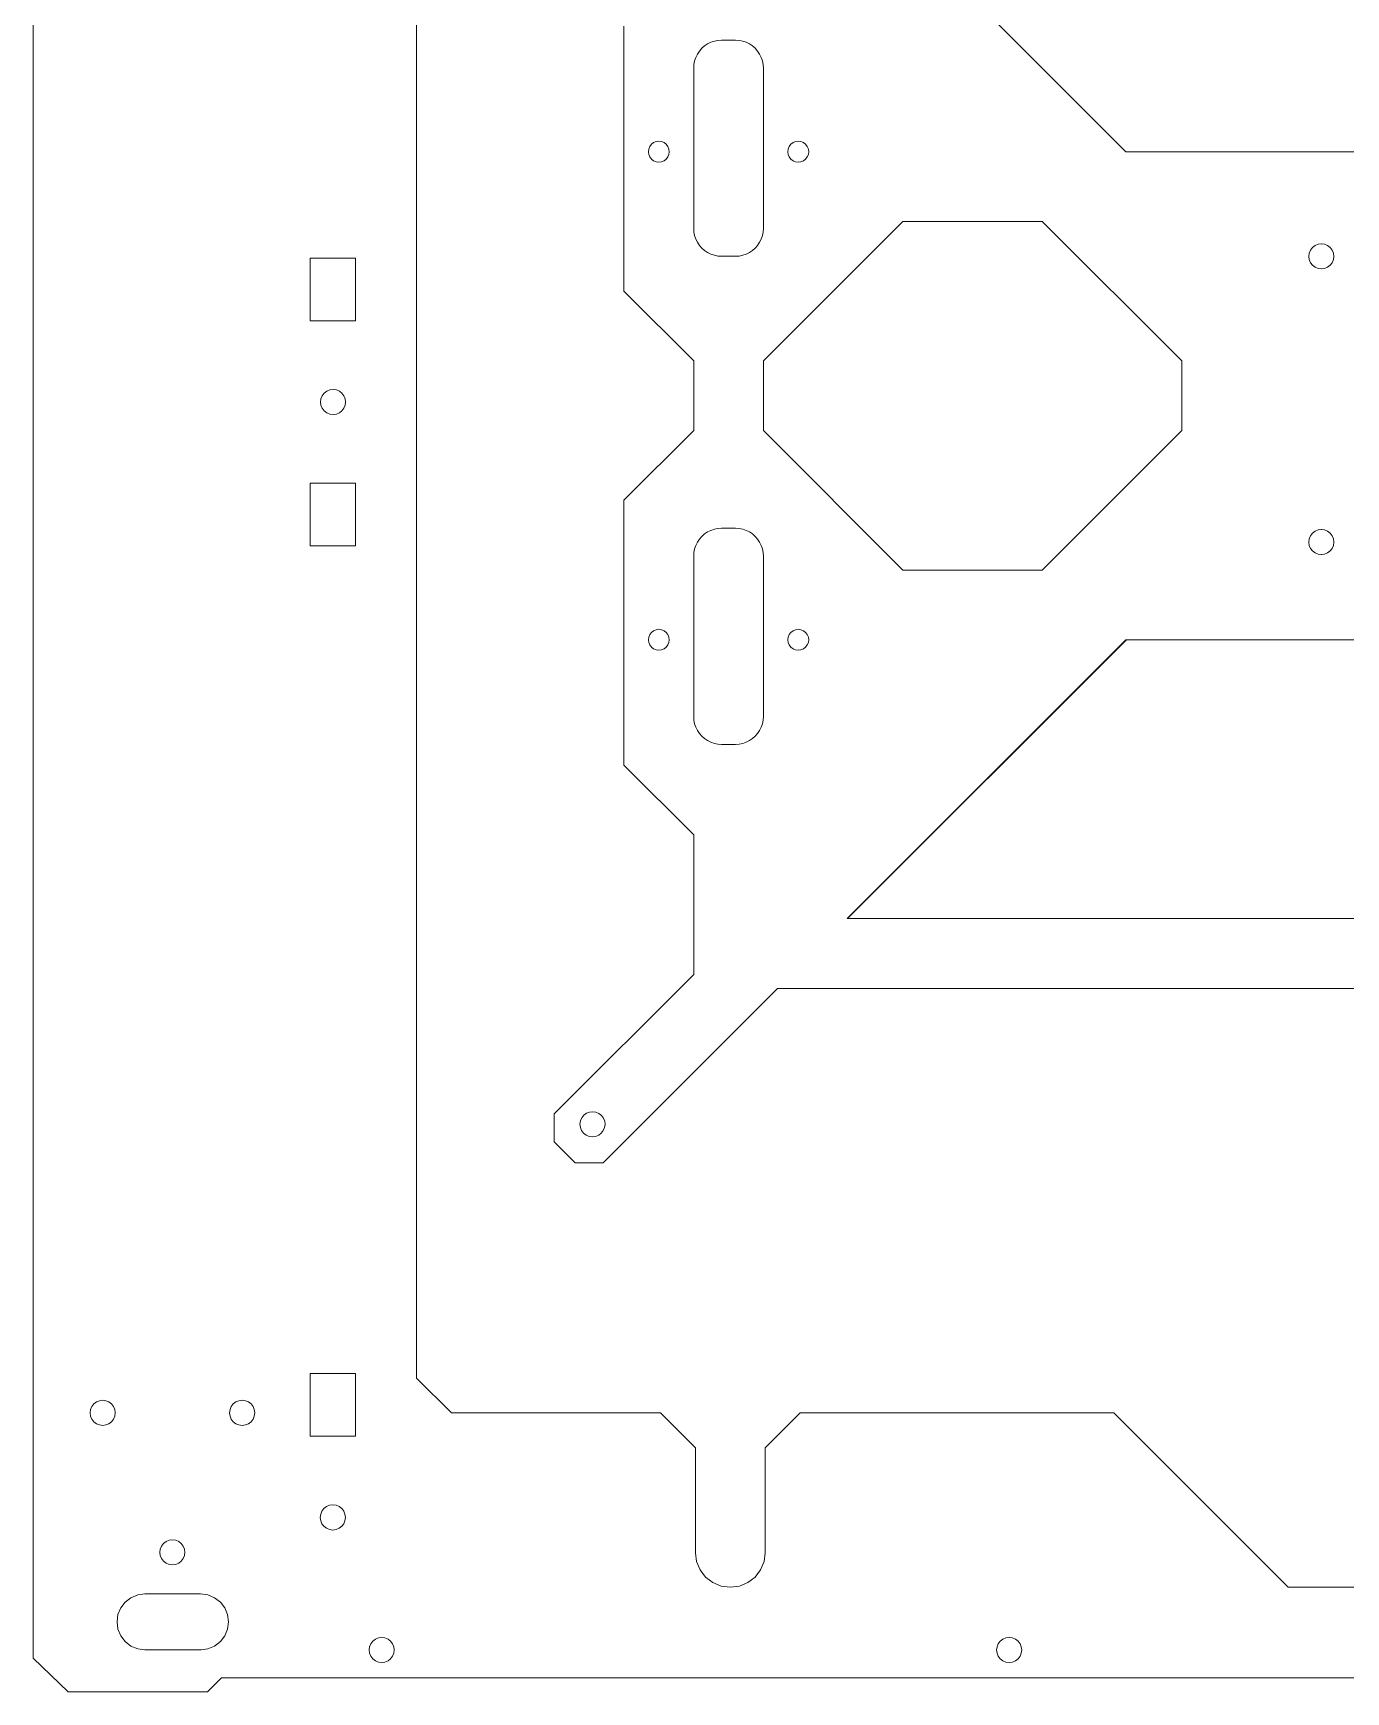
# Model space of a CAD drawing. Header units: millimetres. Extents: x -310 to 310, y -185 to 185.
# Drawn here: x -310.5 to -122.2, y -185 to 52.9 of the extents above; entities that cross this region are included whole.
import ezdxf

# ---------------------------------------------------------------- set-up
doc = ezdxf.new("R2010")
doc.units = ezdxf.units.MM
doc.header["$MEASUREMENT"] = 0

msp = doc.modelspace()

# ---------------------------------------------------------------- linework, layer by layer
at = {"lineweight": 9}
for points in [[(-310.4714, -180.2236), (-310.4714, -180.2236), (-310.4714, 179.9681), (-310.4714, 179.9681)], [(-255.4714, -140.0318), (-255.4714, -140.0318), (-255.4714, 139.9681), (-255.4714, 139.9681)], [(-193.7251, 75.8641), (-193.7251, 75.8641), (-153.7251, 35.8641), (-153.7251, 35.8641)], [(-225.7251, 53.8641), (-225.7251, 53.8641), (-225.7251, 15.8641), (-225.7251, 15.8641)], [(-214.8985, 50.3061), (-214.8985, 50.3061), (-215.1892, 49.8711), (-215.1892, 49.8711)], [(-214.5535, 50.6995), (-214.5535, 50.6995), (-214.8985, 50.3061), (-214.8985, 50.3061)], [(-214.1602, 51.0445), (-214.1602, 51.0445), (-214.5535, 50.6995), (-214.5535, 50.6995)], [(-213.7251, 51.3352), (-213.7251, 51.3352), (-214.1602, 51.0445), (-214.1602, 51.0445)], [(-213.2559, 51.5666), (-213.2559, 51.5666), (-213.7251, 51.3352), (-213.7251, 51.3352)], [(-212.7604, 51.7348), (-212.7604, 51.7348), (-213.2559, 51.5666), (-213.2559, 51.5666)], [(-212.2472, 51.8369), (-212.2472, 51.8369), (-212.7604, 51.7348), (-212.7604, 51.7348)], [(-211.7251, 51.8711), (-211.7251, 51.8711), (-212.2472, 51.8369), (-212.2472, 51.8369)], [(-211.7251, 51.8711), (-211.7251, 51.8711), (-209.7251, 51.8711), (-209.7251, 51.8711)], [(-209.203, 51.8369), (-209.203, 51.8369), (-209.7251, 51.8711), (-209.7251, 51.8711)], [(-208.6898, 51.7348), (-208.6898, 51.7348), (-209.203, 51.8369), (-209.203, 51.8369)], [(-208.1944, 51.5666), (-208.1944, 51.5666), (-208.6898, 51.7348), (-208.6898, 51.7348)], [(-207.7251, 51.3352), (-207.7251, 51.3352), (-208.1944, 51.5666), (-208.1944, 51.5666)], [(-207.2901, 51.0445), (-207.2901, 51.0445), (-207.7251, 51.3352), (-207.7251, 51.3352)], [(-206.8967, 50.6995), (-206.8967, 50.6995), (-207.2901, 51.0445), (-207.2901, 51.0445)], [(-206.5517, 50.3061), (-206.5517, 50.3061), (-206.8967, 50.6995), (-206.8967, 50.6995)], [(-206.261, 49.8711), (-206.261, 49.8711), (-206.5517, 50.3061), (-206.5517, 50.3061)], [(-215.6909, 48.3932), (-215.6909, 48.3932), (-215.7251, 47.8711), (-215.7251, 47.8711)], [(-215.7251, 24.8711), (-215.7251, 24.8711), (-215.7251, 47.8711), (-215.7251, 47.8711)], [(-215.5888, 48.9064), (-215.5888, 48.9064), (-215.6909, 48.3932), (-215.6909, 48.3932)], [(-215.4206, 49.4018), (-215.4206, 49.4018), (-215.5888, 48.9064), (-215.5888, 48.9064)], [(-215.1892, 49.8711), (-215.1892, 49.8711), (-215.4206, 49.4018), (-215.4206, 49.4018)], [(-206.0296, 49.4018), (-206.0296, 49.4018), (-206.261, 49.8711), (-206.261, 49.8711)], [(-205.8614, 48.9064), (-205.8614, 48.9064), (-206.0296, 49.4018), (-206.0296, 49.4018)], [(-205.7593, 48.3932), (-205.7593, 48.3932), (-205.8614, 48.9064), (-205.8614, 48.9064)], [(-205.7251, 47.8711), (-205.7251, 47.8711), (-205.7593, 48.3932), (-205.7593, 48.3932)], [(-205.7251, 47.8711), (-205.7251, 47.8711), (-205.7251, 24.8711), (-205.7251, 24.8711)], [(-222.174, 36.2523), (-222.174, 36.2523), (-222.2251, 35.8641), (-222.2251, 35.8641)], [(-222.2251, 35.8641), (-222.2251, 35.8641), (-222.174, 35.4758), (-222.174, 35.4758)], [(-222.0242, 36.6141), (-222.0242, 36.6141), (-222.174, 36.2523), (-222.174, 36.2523)], [(-221.7858, 36.9247), (-221.7858, 36.9247), (-222.0242, 36.6141), (-222.0242, 36.6141)], [(-221.4751, 37.1631), (-221.4751, 37.1631), (-221.7858, 36.9247), (-221.7858, 36.9247)], [(-221.1133, 37.3129), (-221.1133, 37.3129), (-221.4751, 37.1631), (-221.4751, 37.1631)], [(-220.7251, 37.3641), (-220.7251, 37.3641), (-221.1133, 37.3129), (-221.1133, 37.3129)], [(-220.3369, 37.3129), (-220.3369, 37.3129), (-220.7251, 37.3641), (-220.7251, 37.3641)], [(-219.9751, 37.1631), (-219.9751, 37.1631), (-220.3369, 37.3129), (-220.3369, 37.3129)], [(-219.6645, 36.9247), (-219.6645, 36.9247), (-219.9751, 37.1631), (-219.9751, 37.1631)], [(-219.4261, 36.6141), (-219.4261, 36.6141), (-219.6645, 36.9247), (-219.6645, 36.9247)], [(-219.2762, 36.2523), (-219.2762, 36.2523), (-219.4261, 36.6141), (-219.4261, 36.6141)], [(-219.2251, 35.8641), (-219.2251, 35.8641), (-219.2762, 36.2523), (-219.2762, 36.2523)], [(-219.2762, 35.4758), (-219.2762, 35.4758), (-219.2251, 35.8641), (-219.2251, 35.8641)], [(-202.174, 36.2523), (-202.174, 36.2523), (-202.2251, 35.8641), (-202.2251, 35.8641)], [(-202.2251, 35.8641), (-202.2251, 35.8641), (-202.174, 35.4758), (-202.174, 35.4758)], [(-202.0242, 36.6141), (-202.0242, 36.6141), (-202.174, 36.2523), (-202.174, 36.2523)], [(-201.7858, 36.9247), (-201.7858, 36.9247), (-202.0242, 36.6141), (-202.0242, 36.6141)], [(-201.4751, 37.1631), (-201.4751, 37.1631), (-201.7858, 36.9247), (-201.7858, 36.9247)], [(-201.1133, 37.3129), (-201.1133, 37.3129), (-201.4751, 37.1631), (-201.4751, 37.1631)], [(-200.7251, 37.3641), (-200.7251, 37.3641), (-201.1133, 37.3129), (-201.1133, 37.3129)], [(-200.3369, 37.3129), (-200.3369, 37.3129), (-200.7251, 37.3641), (-200.7251, 37.3641)], [(-199.9751, 37.1631), (-199.9751, 37.1631), (-200.3369, 37.3129), (-200.3369, 37.3129)], [(-199.6645, 36.9247), (-199.6645, 36.9247), (-199.9751, 37.1631), (-199.9751, 37.1631)], [(-199.4261, 36.6141), (-199.4261, 36.6141), (-199.6645, 36.9247), (-199.6645, 36.9247)], [(-199.2762, 36.2523), (-199.2762, 36.2523), (-199.4261, 36.6141), (-199.4261, 36.6141)], [(-199.2251, 35.8641), (-199.2251, 35.8641), (-199.2762, 36.2523), (-199.2762, 36.2523)], [(-199.2762, 35.4758), (-199.2762, 35.4758), (-199.2251, 35.8641), (-199.2251, 35.8641)], [(-97.7251, 35.8641), (-97.7251, 35.8641), (-153.7251, 35.8641), (-153.7251, 35.8641)], [(-222.174, 35.4758), (-222.174, 35.4758), (-222.0242, 35.1141), (-222.0242, 35.1141)], [(-222.0242, 35.1141), (-222.0242, 35.1141), (-221.7858, 34.8034), (-221.7858, 34.8034)], [(-221.7858, 34.8034), (-221.7858, 34.8034), (-221.4751, 34.565), (-221.4751, 34.565)], [(-221.4751, 34.565), (-221.4751, 34.565), (-221.1133, 34.4152), (-221.1133, 34.4152)], [(-221.1133, 34.4152), (-221.1133, 34.4152), (-220.7251, 34.3641), (-220.7251, 34.3641)], [(-220.7251, 34.3641), (-220.7251, 34.3641), (-220.3369, 34.4152), (-220.3369, 34.4152)], [(-220.3369, 34.4152), (-220.3369, 34.4152), (-219.9751, 34.565), (-219.9751, 34.565)], [(-219.9751, 34.565), (-219.9751, 34.565), (-219.6645, 34.8034), (-219.6645, 34.8034)], [(-219.6645, 34.8034), (-219.6645, 34.8034), (-219.4261, 35.1141), (-219.4261, 35.1141)], [(-219.4261, 35.1141), (-219.4261, 35.1141), (-219.2762, 35.4758), (-219.2762, 35.4758)], [(-202.174, 35.4758), (-202.174, 35.4758), (-202.0242, 35.1141), (-202.0242, 35.1141)], [(-202.0242, 35.1141), (-202.0242, 35.1141), (-201.7858, 34.8034), (-201.7858, 34.8034)], [(-201.7858, 34.8034), (-201.7858, 34.8034), (-201.4751, 34.565), (-201.4751, 34.565)], [(-201.4751, 34.565), (-201.4751, 34.565), (-201.1133, 34.4152), (-201.1133, 34.4152)], [(-201.1133, 34.4152), (-201.1133, 34.4152), (-200.7251, 34.3641), (-200.7251, 34.3641)], [(-200.7251, 34.3641), (-200.7251, 34.3641), (-200.3369, 34.4152), (-200.3369, 34.4152)], [(-200.3369, 34.4152), (-200.3369, 34.4152), (-199.9751, 34.565), (-199.9751, 34.565)], [(-199.9751, 34.565), (-199.9751, 34.565), (-199.6645, 34.8034), (-199.6645, 34.8034)], [(-199.6645, 34.8034), (-199.6645, 34.8034), (-199.4261, 35.1141), (-199.4261, 35.1141)], [(-199.4261, 35.1141), (-199.4261, 35.1141), (-199.2762, 35.4758), (-199.2762, 35.4758)], [(-215.7251, 24.8711), (-215.7251, 24.8711), (-215.6909, 24.349), (-215.6909, 24.349)], [(-215.6909, 24.349), (-215.6909, 24.349), (-215.5888, 23.8358), (-215.5888, 23.8358)], [(-215.5888, 23.8358), (-215.5888, 23.8358), (-215.4206, 23.3404), (-215.4206, 23.3404)], [(-206.0296, 23.3404), (-206.0296, 23.3404), (-205.8614, 23.8358), (-205.8614, 23.8358)], [(-205.8614, 23.8358), (-205.8614, 23.8358), (-205.7593, 24.349), (-205.7593, 24.349)], [(-205.7593, 24.349), (-205.7593, 24.349), (-205.7251, 24.8711), (-205.7251, 24.8711)], [(-205.7251, 5.8641), (-205.7251, 5.8641), (-185.7251, 25.8641), (-185.7251, 25.8641)], [(-185.7251, 25.8641), (-185.7251, 25.8641), (-165.7251, 25.8641), (-165.7251, 25.8641)], [(-165.7251, 25.8641), (-165.7251, 25.8641), (-145.7251, 5.8641), (-145.7251, 5.8641)], [(-165.7251, 25.8641), (-165.7251, 25.8641), (-165.6548, 25.8641), (-165.6548, 25.8641)], [(-215.4206, 23.3404), (-215.4206, 23.3404), (-215.1892, 22.8711), (-215.1892, 22.8711)], [(-215.1892, 22.8711), (-215.1892, 22.8711), (-214.8985, 22.436), (-214.8985, 22.436)], [(-214.8985, 22.436), (-214.8985, 22.436), (-214.5535, 22.0427), (-214.5535, 22.0427)], [(-214.5535, 22.0427), (-214.5535, 22.0427), (-214.1602, 21.6977), (-214.1602, 21.6977)], [(-214.1602, 21.6977), (-214.1602, 21.6977), (-213.7251, 21.407), (-213.7251, 21.407)], [(-207.7251, 21.407), (-207.7251, 21.407), (-207.2901, 21.6977), (-207.2901, 21.6977)], [(-207.2901, 21.6977), (-207.2901, 21.6977), (-206.8967, 22.0427), (-206.8967, 22.0427)], [(-206.8967, 22.0427), (-206.8967, 22.0427), (-206.5517, 22.436), (-206.5517, 22.436)], [(-206.5517, 22.436), (-206.5517, 22.436), (-206.261, 22.8711), (-206.261, 22.8711)], [(-206.261, 22.8711), (-206.261, 22.8711), (-206.0296, 23.3404), (-206.0296, 23.3404)], [(-127.2471, 21.75), (-127.2471, 21.75), (-127.4268, 21.3159), (-127.4268, 21.3159)], [(-126.9611, 22.1229), (-126.9611, 22.1229), (-127.2471, 21.75), (-127.2471, 21.75)], [(-126.5883, 22.409), (-126.5883, 22.409), (-126.9611, 22.1229), (-126.9611, 22.1229)], [(-126.1542, 22.5889), (-126.1542, 22.5889), (-126.5883, 22.409), (-126.5883, 22.409)], [(-125.7251, 22.6454), (-125.7251, 22.6454), (-126.1542, 22.5889), (-126.1542, 22.5889)], [(-125.6884, 22.6503), (-125.6884, 22.6503), (-125.7251, 22.6454), (-125.7251, 22.6454)], [(-125.2225, 22.589), (-125.2225, 22.589), (-125.6884, 22.6503), (-125.6884, 22.6503)], [(-124.7883, 22.4092), (-124.7883, 22.4092), (-125.2225, 22.589), (-125.2225, 22.589)], [(-124.4155, 22.1232), (-124.4155, 22.1232), (-124.7883, 22.4092), (-124.7883, 22.4092)], [(-124.1294, 21.7505), (-124.1294, 21.7505), (-124.4155, 22.1232), (-124.4155, 22.1232)], [(-123.9495, 21.3164), (-123.9495, 21.3164), (-124.1294, 21.7505), (-124.1294, 21.7505)], [(-270.7214, 11.6182), (-270.7214, 11.6182), (-270.7214, 20.6182), (-270.7214, 20.6182)], [(-270.7214, 20.6182), (-270.7214, 20.6182), (-264.2214, 20.6182), (-264.2214, 20.6182)], [(-264.2214, 20.6182), (-264.2214, 20.6182), (-264.2214, 11.6182), (-264.2214, 11.6182)], [(-213.7251, 21.407), (-213.7251, 21.407), (-213.2559, 21.1756), (-213.2559, 21.1756)], [(-213.2559, 21.1756), (-213.2559, 21.1756), (-212.7604, 21.0074), (-212.7604, 21.0074)], [(-212.7604, 21.0074), (-212.7604, 21.0074), (-212.2472, 20.9053), (-212.2472, 20.9053)], [(-212.2472, 20.9053), (-212.2472, 20.9053), (-211.7251, 20.8711), (-211.7251, 20.8711)], [(-209.7251, 20.8711), (-209.7251, 20.8711), (-211.7251, 20.8711), (-211.7251, 20.8711)], [(-209.7251, 20.8711), (-209.7251, 20.8711), (-209.203, 20.9053), (-209.203, 20.9053)], [(-209.203, 20.9053), (-209.203, 20.9053), (-208.6898, 21.0074), (-208.6898, 21.0074)], [(-208.6898, 21.0074), (-208.6898, 21.0074), (-208.1944, 21.1756), (-208.1944, 21.1756)], [(-208.1944, 21.1756), (-208.1944, 21.1756), (-207.7251, 21.407), (-207.7251, 21.407)], [(-127.4268, 21.3159), (-127.4268, 21.3159), (-127.4881, 20.85), (-127.4881, 20.85)], [(-127.4881, 20.85), (-127.4881, 20.85), (-127.4267, 20.3841), (-127.4267, 20.3841)], [(-127.4267, 20.3841), (-127.4267, 20.3841), (-127.2468, 19.95), (-127.2468, 19.95)], [(-127.2468, 19.95), (-127.2468, 19.95), (-126.9607, 19.5773), (-126.9607, 19.5773)], [(-126.9607, 19.5773), (-126.9607, 19.5773), (-126.5879, 19.2913), (-126.5879, 19.2913)], [(-126.5879, 19.2913), (-126.5879, 19.2913), (-126.1537, 19.1115), (-126.1537, 19.1115)], [(-126.1537, 19.1115), (-126.1537, 19.1115), (-125.7251, 19.0552), (-125.7251, 19.0552)], [(-125.7251, 19.0552), (-125.7251, 19.0552), (-125.6879, 19.0503), (-125.6879, 19.0503)], [(-125.6879, 19.0503), (-125.6879, 19.0503), (-125.222, 19.1117), (-125.222, 19.1117)], [(-125.222, 19.1117), (-125.222, 19.1117), (-124.7879, 19.2915), (-124.7879, 19.2915)], [(-124.7879, 19.2915), (-124.7879, 19.2915), (-124.4151, 19.5776), (-124.4151, 19.5776)], [(-124.4151, 19.5776), (-124.4151, 19.5776), (-124.1291, 19.9505), (-124.1291, 19.9505)], [(-124.1291, 19.9505), (-124.1291, 19.9505), (-123.9494, 20.3846), (-123.9494, 20.3846)], [(-123.8881, 20.8505), (-123.8881, 20.8505), (-123.9495, 21.3164), (-123.9495, 21.3164)], [(-123.9494, 20.3846), (-123.9494, 20.3846), (-123.8881, 20.8505), (-123.8881, 20.8505)], [(-225.7251, 15.8641), (-225.7251, 15.8641), (-215.7251, 5.8641), (-215.7251, 5.8641)], [(-264.2214, 11.6182), (-264.2214, 11.6182), (-270.7214, 11.6182), (-270.7214, 11.6182)], [(-215.7251, 5.8641), (-215.7251, 5.8641), (-215.7251, -4.1359), (-215.7251, -4.1359)], [(-205.7251, -4.1359), (-205.7251, -4.1359), (-205.7251, 5.8641), (-205.7251, 5.8641)], [(-145.7251, 5.8641), (-145.7251, 5.8641), (-145.7251, -4.1359), (-145.7251, -4.1359)], [(-269.1849, 0.4307), (-269.1849, 0.4307), (-269.2461, -0.0352), (-269.2461, -0.0352)], [(-269.0051, 0.8648), (-269.0051, 0.8648), (-269.1849, 0.4307), (-269.1849, 0.4307)], [(-268.7191, 1.2376), (-268.7191, 1.2376), (-269.0051, 0.8648), (-269.0051, 0.8648)], [(-268.3464, 1.5237), (-268.3464, 1.5237), (-268.7191, 1.2376), (-268.7191, 1.2376)], [(-267.9123, 1.7036), (-267.9123, 1.7036), (-268.3464, 1.5237), (-268.3464, 1.5237)], [(-267.4464, 1.765), (-267.4464, 1.765), (-267.9123, 1.7036), (-267.9123, 1.7036)], [(-266.9805, 1.7038), (-266.9805, 1.7038), (-267.4464, 1.765), (-267.4464, 1.765)], [(-266.5464, 1.524), (-266.5464, 1.524), (-266.9805, 1.7038), (-266.9805, 1.7038)], [(-266.1735, 1.238), (-266.1735, 1.238), (-266.5464, 1.524), (-266.5464, 1.524)], [(-265.8874, 0.8653), (-265.8874, 0.8653), (-266.1735, 1.238), (-266.1735, 1.238)], [(-265.7075, 0.4312), (-265.7075, 0.4312), (-265.8874, 0.8653), (-265.8874, 0.8653)], [(-265.6461, -0.0347), (-265.6461, -0.0347), (-265.7075, 0.4312), (-265.7075, 0.4312)], [(-269.2461, -0.0352), (-269.2461, -0.0352), (-269.1847, -0.5011), (-269.1847, -0.5011)], [(-269.1847, -0.5011), (-269.1847, -0.5011), (-269.0048, -0.9352), (-269.0048, -0.9352)], [(-269.0048, -0.9352), (-269.0048, -0.9352), (-268.7187, -1.3079), (-268.7187, -1.3079)], [(-268.7187, -1.3079), (-268.7187, -1.3079), (-268.3459, -1.5939), (-268.3459, -1.5939)], [(-268.3459, -1.5939), (-268.3459, -1.5939), (-267.9118, -1.7737), (-267.9118, -1.7737)], [(-267.9118, -1.7737), (-267.9118, -1.7737), (-267.4459, -1.835), (-267.4459, -1.835)], [(-267.4459, -1.835), (-267.4459, -1.835), (-266.98, -1.7736), (-266.98, -1.7736)], [(-266.98, -1.7736), (-266.98, -1.7736), (-266.5459, -1.5937), (-266.5459, -1.5937)], [(-266.5459, -1.5937), (-266.5459, -1.5937), (-266.1732, -1.3076), (-266.1732, -1.3076)], [(-266.1732, -1.3076), (-266.1732, -1.3076), (-265.8872, -0.9347), (-265.8872, -0.9347)], [(-265.8872, -0.9347), (-265.8872, -0.9347), (-265.7074, -0.5006), (-265.7074, -0.5006)], [(-265.7074, -0.5006), (-265.7074, -0.5006), (-265.6461, -0.0347), (-265.6461, -0.0347)], [(-215.7251, -4.1359), (-215.7251, -4.1359), (-225.7251, -14.1359), (-225.7251, -14.1359)], [(-185.7251, -24.1359), (-185.7251, -24.1359), (-205.7251, -4.1359), (-205.7251, -4.1359)], [(-145.7251, -4.1359), (-145.7251, -4.1359), (-165.7251, -24.1359), (-165.7251, -24.1359)], [(-270.7214, -20.6818), (-270.7214, -20.6818), (-270.7214, -11.6818), (-270.7214, -11.6818)], [(-270.7214, -11.6818), (-270.7214, -11.6818), (-264.2214, -11.6818), (-264.2214, -11.6818)], [(-264.2214, -11.6818), (-264.2214, -11.6818), (-264.2214, -20.6818), (-264.2214, -20.6818)], [(-225.7251, -14.1359), (-225.7251, -14.1359), (-225.7251, -52.1359), (-225.7251, -52.1359)], [(-214.1602, -18.9625), (-214.1602, -18.9625), (-214.5535, -19.3075), (-214.5535, -19.3075)], [(-213.7251, -18.6718), (-213.7251, -18.6718), (-214.1602, -18.9625), (-214.1602, -18.9625)], [(-213.2559, -18.4404), (-213.2559, -18.4404), (-213.7251, -18.6718), (-213.7251, -18.6718)], [(-212.7604, -18.2722), (-212.7604, -18.2722), (-213.2559, -18.4404), (-213.2559, -18.4404)], [(-212.2472, -18.1702), (-212.2472, -18.1702), (-212.7604, -18.2722), (-212.7604, -18.2722)], [(-211.7251, -18.1359), (-211.7251, -18.1359), (-212.2472, -18.1702), (-212.2472, -18.1702)], [(-211.7251, -18.1359), (-211.7251, -18.1359), (-209.7251, -18.1359), (-209.7251, -18.1359)], [(-209.203, -18.1702), (-209.203, -18.1702), (-209.7251, -18.1359), (-209.7251, -18.1359)], [(-208.6898, -18.2722), (-208.6898, -18.2722), (-209.203, -18.1702), (-209.203, -18.1702)], [(-208.1944, -18.4404), (-208.1944, -18.4404), (-208.6898, -18.2722), (-208.6898, -18.2722)], [(-207.7251, -18.6718), (-207.7251, -18.6718), (-208.1944, -18.4404), (-208.1944, -18.4404)], [(-207.2901, -18.9625), (-207.2901, -18.9625), (-207.7251, -18.6718), (-207.7251, -18.6718)], [(-206.8967, -19.3075), (-206.8967, -19.3075), (-207.2901, -18.9625), (-207.2901, -18.9625)], [(-126.9611, -18.8569), (-126.9611, -18.8569), (-127.2471, -19.2298), (-127.2471, -19.2298)], [(-126.5883, -18.5708), (-126.5883, -18.5708), (-126.9611, -18.8569), (-126.9611, -18.8569)], [(-126.1542, -18.3909), (-126.1542, -18.3909), (-126.5883, -18.5708), (-126.5883, -18.5708)], [(-125.7251, -18.3344), (-125.7251, -18.3344), (-126.1542, -18.3909), (-126.1542, -18.3909)], [(-125.6884, -18.3295), (-125.6884, -18.3295), (-125.7251, -18.3344), (-125.7251, -18.3344)], [(-125.2225, -18.3908), (-125.2225, -18.3908), (-125.6884, -18.3295), (-125.6884, -18.3295)], [(-124.7883, -18.5706), (-124.7883, -18.5706), (-125.2225, -18.3908), (-125.2225, -18.3908)], [(-124.4155, -18.8566), (-124.4155, -18.8566), (-124.7883, -18.5706), (-124.7883, -18.5706)], [(-124.1294, -19.2293), (-124.1294, -19.2293), (-124.4155, -18.8566), (-124.4155, -18.8566)], [(-264.2214, -20.6818), (-264.2214, -20.6818), (-270.7214, -20.6818), (-270.7214, -20.6818)], [(-215.5888, -21.1007), (-215.5888, -21.1007), (-215.6909, -21.6138), (-215.6909, -21.6138)], [(-215.4206, -20.6052), (-215.4206, -20.6052), (-215.5888, -21.1007), (-215.5888, -21.1007)], [(-215.1892, -20.1359), (-215.1892, -20.1359), (-215.4206, -20.6052), (-215.4206, -20.6052)], [(-214.8985, -19.7009), (-214.8985, -19.7009), (-215.1892, -20.1359), (-215.1892, -20.1359)], [(-214.5535, -19.3075), (-214.5535, -19.3075), (-214.8985, -19.7009), (-214.8985, -19.7009)], [(-206.5517, -19.7009), (-206.5517, -19.7009), (-206.8967, -19.3075), (-206.8967, -19.3075)], [(-206.261, -20.1359), (-206.261, -20.1359), (-206.5517, -19.7009), (-206.5517, -19.7009)], [(-206.0296, -20.6052), (-206.0296, -20.6052), (-206.261, -20.1359), (-206.261, -20.1359)], [(-205.8614, -21.1007), (-205.8614, -21.1007), (-206.0296, -20.6052), (-206.0296, -20.6052)], [(-205.7593, -21.6138), (-205.7593, -21.6138), (-205.8614, -21.1007), (-205.8614, -21.1007)], [(-127.4268, -19.6639), (-127.4268, -19.6639), (-127.4881, -20.1298), (-127.4881, -20.1298)], [(-127.4881, -20.1298), (-127.4881, -20.1298), (-127.4267, -20.5957), (-127.4267, -20.5957)], [(-127.2471, -19.2298), (-127.2471, -19.2298), (-127.4268, -19.6639), (-127.4268, -19.6639)], [(-127.4267, -20.5957), (-127.4267, -20.5957), (-127.2468, -21.0298), (-127.2468, -21.0298)], [(-127.2468, -21.0298), (-127.2468, -21.0298), (-126.9607, -21.4025), (-126.9607, -21.4025)], [(-126.9607, -21.4025), (-126.9607, -21.4025), (-126.5879, -21.6885), (-126.5879, -21.6885)], [(-124.7879, -21.6883), (-124.7879, -21.6883), (-124.4151, -21.4021), (-124.4151, -21.4021)], [(-124.4151, -21.4021), (-124.4151, -21.4021), (-124.1291, -21.0293), (-124.1291, -21.0293)], [(-123.9495, -19.6634), (-123.9495, -19.6634), (-124.1294, -19.2293), (-124.1294, -19.2293)], [(-124.1291, -21.0293), (-124.1291, -21.0293), (-123.9494, -20.5952), (-123.9494, -20.5952)], [(-123.8881, -20.1293), (-123.8881, -20.1293), (-123.9495, -19.6634), (-123.9495, -19.6634)], [(-123.9494, -20.5952), (-123.9494, -20.5952), (-123.8881, -20.1293), (-123.8881, -20.1293)], [(-215.6909, -21.6138), (-215.6909, -21.6138), (-215.7251, -22.1359), (-215.7251, -22.1359)], [(-215.7251, -45.1359), (-215.7251, -45.1359), (-215.7251, -22.1359), (-215.7251, -22.1359)], [(-205.7251, -22.1359), (-205.7251, -22.1359), (-205.7593, -21.6138), (-205.7593, -21.6138)], [(-205.7251, -22.1359), (-205.7251, -22.1359), (-205.7251, -45.1359), (-205.7251, -45.1359)], [(-126.5879, -21.6885), (-126.5879, -21.6885), (-126.1537, -21.8683), (-126.1537, -21.8683)], [(-126.1537, -21.8683), (-126.1537, -21.8683), (-125.7251, -21.9246), (-125.7251, -21.9246)], [(-125.7251, -21.9246), (-125.7251, -21.9246), (-125.6879, -21.9295), (-125.6879, -21.9295)], [(-125.6879, -21.9295), (-125.6879, -21.9295), (-125.222, -21.8681), (-125.222, -21.8681)], [(-125.222, -21.8681), (-125.222, -21.8681), (-124.7879, -21.6883), (-124.7879, -21.6883)], [(-165.7251, -24.1359), (-165.7251, -24.1359), (-185.7251, -24.1359), (-185.7251, -24.1359)], [(-221.7858, -33.0753), (-221.7858, -33.0753), (-222.0242, -33.3859), (-222.0242, -33.3859)], [(-221.4751, -32.8369), (-221.4751, -32.8369), (-221.7858, -33.0753), (-221.7858, -33.0753)], [(-221.1133, -32.6871), (-221.1133, -32.6871), (-221.4751, -32.8369), (-221.4751, -32.8369)], [(-220.7251, -32.6359), (-220.7251, -32.6359), (-221.1133, -32.6871), (-221.1133, -32.6871)], [(-220.3369, -32.6871), (-220.3369, -32.6871), (-220.7251, -32.6359), (-220.7251, -32.6359)], [(-219.9751, -32.8369), (-219.9751, -32.8369), (-220.3369, -32.6871), (-220.3369, -32.6871)], [(-219.6645, -33.0753), (-219.6645, -33.0753), (-219.9751, -32.8369), (-219.9751, -32.8369)], [(-219.4261, -33.3859), (-219.4261, -33.3859), (-219.6645, -33.0753), (-219.6645, -33.0753)], [(-201.7858, -33.0753), (-201.7858, -33.0753), (-202.0242, -33.3859), (-202.0242, -33.3859)], [(-201.4751, -32.8369), (-201.4751, -32.8369), (-201.7858, -33.0753), (-201.7858, -33.0753)], [(-201.1133, -32.6871), (-201.1133, -32.6871), (-201.4751, -32.8369), (-201.4751, -32.8369)], [(-200.7251, -32.6359), (-200.7251, -32.6359), (-201.1133, -32.6871), (-201.1133, -32.6871)], [(-200.3369, -32.6871), (-200.3369, -32.6871), (-200.7251, -32.6359), (-200.7251, -32.6359)], [(-199.9751, -32.8369), (-199.9751, -32.8369), (-200.3369, -32.6871), (-200.3369, -32.6871)], [(-199.6645, -33.0753), (-199.6645, -33.0753), (-199.9751, -32.8369), (-199.9751, -32.8369)], [(-199.4261, -33.3859), (-199.4261, -33.3859), (-199.6645, -33.0753), (-199.6645, -33.0753)], [(-222.174, -33.7477), (-222.174, -33.7477), (-222.2251, -34.1359), (-222.2251, -34.1359)], [(-222.2251, -34.1359), (-222.2251, -34.1359), (-222.174, -34.5242), (-222.174, -34.5242)], [(-222.0242, -33.3859), (-222.0242, -33.3859), (-222.174, -33.7477), (-222.174, -33.7477)], [(-222.174, -34.5242), (-222.174, -34.5242), (-222.0242, -34.8859), (-222.0242, -34.8859)], [(-222.0242, -34.8859), (-222.0242, -34.8859), (-221.7858, -35.1966), (-221.7858, -35.1966)], [(-221.7858, -35.1966), (-221.7858, -35.1966), (-221.4751, -35.435), (-221.4751, -35.435)], [(-221.4751, -35.435), (-221.4751, -35.435), (-221.1133, -35.5848), (-221.1133, -35.5848)], [(-221.1133, -35.5848), (-221.1133, -35.5848), (-220.7251, -35.6359), (-220.7251, -35.6359)], [(-220.7251, -35.6359), (-220.7251, -35.6359), (-220.3369, -35.5848), (-220.3369, -35.5848)], [(-220.3369, -35.5848), (-220.3369, -35.5848), (-219.9751, -35.435), (-219.9751, -35.435)], [(-219.9751, -35.435), (-219.9751, -35.435), (-219.6645, -35.1966), (-219.6645, -35.1966)], [(-219.6645, -35.1966), (-219.6645, -35.1966), (-219.4261, -34.8859), (-219.4261, -34.8859)], [(-219.2762, -33.7477), (-219.2762, -33.7477), (-219.4261, -33.3859), (-219.4261, -33.3859)], [(-219.4261, -34.8859), (-219.4261, -34.8859), (-219.2762, -34.5242), (-219.2762, -34.5242)], [(-219.2251, -34.1359), (-219.2251, -34.1359), (-219.2762, -33.7477), (-219.2762, -33.7477)], [(-219.2762, -34.5242), (-219.2762, -34.5242), (-219.2251, -34.1359), (-219.2251, -34.1359)], [(-202.174, -33.7477), (-202.174, -33.7477), (-202.2251, -34.1359), (-202.2251, -34.1359)], [(-202.2251, -34.1359), (-202.2251, -34.1359), (-202.174, -34.5242), (-202.174, -34.5242)], [(-202.0242, -33.3859), (-202.0242, -33.3859), (-202.174, -33.7477), (-202.174, -33.7477)], [(-202.174, -34.5242), (-202.174, -34.5242), (-202.0242, -34.8859), (-202.0242, -34.8859)], [(-202.0242, -34.8859), (-202.0242, -34.8859), (-201.7858, -35.1966), (-201.7858, -35.1966)], [(-201.7858, -35.1966), (-201.7858, -35.1966), (-201.4751, -35.435), (-201.4751, -35.435)], [(-201.4751, -35.435), (-201.4751, -35.435), (-201.1133, -35.5848), (-201.1133, -35.5848)], [(-201.1133, -35.5848), (-201.1133, -35.5848), (-200.7251, -35.6359), (-200.7251, -35.6359)], [(-200.7251, -35.6359), (-200.7251, -35.6359), (-200.3369, -35.5848), (-200.3369, -35.5848)], [(-200.3369, -35.5848), (-200.3369, -35.5848), (-199.9751, -35.435), (-199.9751, -35.435)], [(-199.9751, -35.435), (-199.9751, -35.435), (-199.6645, -35.1966), (-199.6645, -35.1966)], [(-199.6645, -35.1966), (-199.6645, -35.1966), (-199.4261, -34.8859), (-199.4261, -34.8859)], [(-199.2762, -33.7477), (-199.2762, -33.7477), (-199.4261, -33.3859), (-199.4261, -33.3859)], [(-199.4261, -34.8859), (-199.4261, -34.8859), (-199.2762, -34.5242), (-199.2762, -34.5242)], [(-199.2251, -34.1359), (-199.2251, -34.1359), (-199.2762, -33.7477), (-199.2762, -33.7477)], [(-199.2762, -34.5242), (-199.2762, -34.5242), (-199.2251, -34.1359), (-199.2251, -34.1359)], [(-153.7251, -34.1359), (-153.7251, -34.1359), (-193.7251, -74.1359), (-193.7251, -74.1359)], [(-153.6548, -34.1359), (-153.6548, -34.1359), (-193.6548, -74.1359), (-193.6548, -74.1359)], [(-153.6548, -34.1359), (-153.6548, -34.1359), (-153.7251, -34.1359), (-153.7251, -34.1359)], [(-97.7251, -34.1359), (-97.7251, -34.1359), (-153.6548, -34.1359), (-153.6548, -34.1359)], [(-215.7251, -45.1359), (-215.7251, -45.1359), (-215.6909, -45.658), (-215.6909, -45.658)], [(-205.7593, -45.658), (-205.7593, -45.658), (-205.7251, -45.1359), (-205.7251, -45.1359)], [(-215.6909, -45.658), (-215.6909, -45.658), (-215.5888, -46.1712), (-215.5888, -46.1712)], [(-215.5888, -46.1712), (-215.5888, -46.1712), (-215.4206, -46.6667), (-215.4206, -46.6667)], [(-215.4206, -46.6667), (-215.4206, -46.6667), (-215.1892, -47.1359), (-215.1892, -47.1359)], [(-215.1892, -47.1359), (-215.1892, -47.1359), (-214.8985, -47.571), (-214.8985, -47.571)], [(-214.8985, -47.571), (-214.8985, -47.571), (-214.5535, -47.9644), (-214.5535, -47.9644)], [(-206.8967, -47.9644), (-206.8967, -47.9644), (-206.5517, -47.571), (-206.5517, -47.571)], [(-206.5517, -47.571), (-206.5517, -47.571), (-206.261, -47.1359), (-206.261, -47.1359)], [(-206.261, -47.1359), (-206.261, -47.1359), (-206.0296, -46.6667), (-206.0296, -46.6667)], [(-206.0296, -46.6667), (-206.0296, -46.6667), (-205.8614, -46.1712), (-205.8614, -46.1712)], [(-205.8614, -46.1712), (-205.8614, -46.1712), (-205.7593, -45.658), (-205.7593, -45.658)], [(-214.5535, -47.9644), (-214.5535, -47.9644), (-214.1602, -48.3094), (-214.1602, -48.3094)], [(-214.1602, -48.3094), (-214.1602, -48.3094), (-213.7251, -48.6), (-213.7251, -48.6)], [(-213.7251, -48.6), (-213.7251, -48.6), (-213.2559, -48.8315), (-213.2559, -48.8315)], [(-213.2559, -48.8315), (-213.2559, -48.8315), (-212.7604, -48.9996), (-212.7604, -48.9996)], [(-212.7604, -48.9996), (-212.7604, -48.9996), (-212.2472, -49.1017), (-212.2472, -49.1017)], [(-212.2472, -49.1017), (-212.2472, -49.1017), (-211.7251, -49.1359), (-211.7251, -49.1359)], [(-209.7251, -49.1359), (-209.7251, -49.1359), (-211.7251, -49.1359), (-211.7251, -49.1359)], [(-209.7251, -49.1359), (-209.7251, -49.1359), (-209.203, -49.1017), (-209.203, -49.1017)], [(-209.203, -49.1017), (-209.203, -49.1017), (-208.6898, -48.9996), (-208.6898, -48.9996)], [(-208.6898, -48.9996), (-208.6898, -48.9996), (-208.1944, -48.8315), (-208.1944, -48.8315)], [(-208.1944, -48.8315), (-208.1944, -48.8315), (-207.7251, -48.6), (-207.7251, -48.6)], [(-207.7251, -48.6), (-207.7251, -48.6), (-207.2901, -48.3094), (-207.2901, -48.3094)], [(-207.2901, -48.3094), (-207.2901, -48.3094), (-206.8967, -47.9644), (-206.8967, -47.9644)], [(-225.7251, -52.1359), (-225.7251, -52.1359), (-215.7251, -62.1359), (-215.7251, -62.1359)], [(-215.7251, -82.1359), (-215.7251, -82.1359), (-215.7251, -62.1359), (-215.7251, -62.1359)], [(-193.6548, -74.1359), (-193.6548, -74.1359), (-193.7251, -74.1359), (-193.7251, -74.1359)], [(-57.7251, -74.1359), (-57.7251, -74.1359), (-193.6548, -74.1359), (-193.6548, -74.1359)], [(-235.7251, -102.1359), (-235.7251, -102.1359), (-215.7251, -82.1359), (-215.7251, -82.1359)], [(-228.7251, -109.1359), (-228.7251, -109.1359), (-203.7251, -84.1359), (-203.7251, -84.1359)], [(-203.7251, -84.1359), (-203.7251, -84.1359), (-47.7251, -84.1359), (-47.7251, -84.1359)], [(-235.7251, -102.1359), (-235.7251, -102.1359), (-235.7251, -106.1359), (-235.7251, -106.1359)], [(-231.118, -102.0567), (-231.118, -102.0567), (-231.494, -102.3386), (-231.494, -102.3386)], [(-230.6819, -101.8818), (-230.6819, -101.8818), (-231.118, -102.0567), (-231.118, -102.0567)], [(-230.2154, -101.8257), (-230.2154, -101.8257), (-230.6819, -101.8818), (-230.6819, -101.8818)], [(-229.7502, -101.8922), (-229.7502, -101.8922), (-230.2154, -101.8257), (-230.2154, -101.8257)], [(-229.3181, -102.0769), (-229.3181, -102.0769), (-229.7502, -101.8922), (-229.7502, -101.8922)], [(-228.9486, -102.3671), (-228.9486, -102.3671), (-229.3181, -102.0769), (-229.3181, -102.0769)], [(-231.9688, -103.1403), (-231.9688, -103.1403), (-232.0354, -103.6054), (-232.0354, -103.6054)], [(-232.0354, -103.6054), (-232.0354, -103.6054), (-231.9793, -104.072), (-231.9793, -104.072)], [(-231.9793, -104.072), (-231.9793, -104.072), (-231.8043, -104.5081), (-231.8043, -104.5081)], [(-231.7842, -102.7082), (-231.7842, -102.7082), (-231.9688, -103.1403), (-231.9688, -103.1403)], [(-231.8043, -104.5081), (-231.8043, -104.5081), (-231.5224, -104.884), (-231.5224, -104.884)], [(-231.494, -102.3386), (-231.494, -102.3386), (-231.7842, -102.7082), (-231.7842, -102.7082)], [(-228.977, -104.9125), (-228.977, -104.9125), (-228.6868, -104.5429), (-228.6868, -104.5429)], [(-228.6667, -102.743), (-228.6667, -102.743), (-228.9486, -102.3671), (-228.9486, -102.3671)], [(-228.6868, -104.5429), (-228.6868, -104.5429), (-228.5022, -104.1108), (-228.5022, -104.1108)], [(-228.4917, -103.1791), (-228.4917, -103.1791), (-228.6667, -102.743), (-228.6667, -102.743)], [(-228.5022, -104.1108), (-228.5022, -104.1108), (-228.4356, -103.6457), (-228.4356, -103.6457)], [(-228.4356, -103.6457), (-228.4356, -103.6457), (-228.4917, -103.1791), (-228.4917, -103.1791)], [(-235.7251, -106.1359), (-235.7251, -106.1359), (-232.7251, -109.1359), (-232.7251, -109.1359)], [(-231.5224, -104.884), (-231.5224, -104.884), (-231.1529, -105.1742), (-231.1529, -105.1742)], [(-231.1529, -105.1742), (-231.1529, -105.1742), (-230.7208, -105.3589), (-230.7208, -105.3589)], [(-230.7208, -105.3589), (-230.7208, -105.3589), (-230.2556, -105.4254), (-230.2556, -105.4254)], [(-230.2556, -105.4254), (-230.2556, -105.4254), (-229.7891, -105.3693), (-229.7891, -105.3693)], [(-229.7891, -105.3693), (-229.7891, -105.3693), (-229.353, -105.1944), (-229.353, -105.1944)], [(-229.353, -105.1944), (-229.353, -105.1944), (-228.977, -104.9125), (-228.977, -104.9125)], [(-230.6548, -109.1359), (-230.6548, -109.1359), (-232.7251, -109.1359), (-232.7251, -109.1359)], [(-228.7251, -109.1359), (-228.7251, -109.1359), (-230.6548, -109.1359), (-230.6548, -109.1359)], [(-270.7214, -148.3819), (-270.7214, -148.3819), (-270.7214, -139.3819), (-270.7214, -139.3819)], [(-270.7214, -139.3819), (-270.7214, -139.3819), (-264.2214, -139.3819), (-264.2214, -139.3819)], [(-264.2214, -139.3819), (-264.2214, -139.3819), (-264.2214, -148.3819), (-264.2214, -148.3819)], [(-250.4714, -145.0318), (-250.4714, -145.0318), (-255.4714, -140.0318), (-255.4714, -140.0318)], [(-302.2412, -144.5455), (-302.2412, -144.5455), (-302.3025, -145.0114), (-302.3025, -145.0114)], [(-302.3025, -145.0114), (-302.3025, -145.0114), (-302.2411, -145.4773), (-302.2411, -145.4773)], [(-302.0614, -144.1114), (-302.0614, -144.1114), (-302.2412, -144.5455), (-302.2412, -144.5455)], [(-301.7754, -143.7385), (-301.7754, -143.7385), (-302.0614, -144.1114), (-302.0614, -144.1114)], [(-301.4027, -143.4524), (-301.4027, -143.4524), (-301.7754, -143.7385), (-301.7754, -143.7385)], [(-300.9686, -143.2725), (-300.9686, -143.2725), (-301.4027, -143.4524), (-301.4027, -143.4524)], [(-300.5027, -143.2111), (-300.5027, -143.2111), (-300.9686, -143.2725), (-300.9686, -143.2725)], [(-300.0368, -143.2724), (-300.0368, -143.2724), (-300.5027, -143.2111), (-300.5027, -143.2111)], [(-299.6027, -143.4522), (-299.6027, -143.4522), (-300.0368, -143.2724), (-300.0368, -143.2724)], [(-299.2299, -143.7382), (-299.2299, -143.7382), (-299.6027, -143.4522), (-299.6027, -143.4522)], [(-298.9437, -144.1109), (-298.9437, -144.1109), (-299.2299, -143.7382), (-299.2299, -143.7382)], [(-298.7639, -144.545), (-298.7639, -144.545), (-298.9437, -144.1109), (-298.9437, -144.1109)], [(-298.7025, -145.0109), (-298.7025, -145.0109), (-298.7639, -144.545), (-298.7639, -144.545)], [(-298.7637, -145.4768), (-298.7637, -145.4768), (-298.7025, -145.0109), (-298.7025, -145.0109)], [(-282.2274, -144.5455), (-282.2274, -144.5455), (-282.2886, -145.0114), (-282.2886, -145.0114)], [(-282.2886, -145.0114), (-282.2886, -145.0114), (-282.2272, -145.4773), (-282.2272, -145.4773)], [(-282.0476, -144.1114), (-282.0476, -144.1114), (-282.2274, -144.5455), (-282.2274, -144.5455)], [(-281.7616, -143.7385), (-281.7616, -143.7385), (-282.0476, -144.1114), (-282.0476, -144.1114)], [(-281.3888, -143.4524), (-281.3888, -143.4524), (-281.7616, -143.7385), (-281.7616, -143.7385)], [(-280.9547, -143.2725), (-280.9547, -143.2725), (-281.3888, -143.4524), (-281.3888, -143.4524)], [(-280.4889, -143.2111), (-280.4889, -143.2111), (-280.9547, -143.2725), (-280.9547, -143.2725)], [(-280.023, -143.2724), (-280.023, -143.2724), (-280.4889, -143.2111), (-280.4889, -143.2111)], [(-279.5888, -143.4522), (-279.5888, -143.4522), (-280.023, -143.2724), (-280.023, -143.2724)], [(-279.216, -143.7382), (-279.216, -143.7382), (-279.5888, -143.4522), (-279.5888, -143.4522)], [(-278.9299, -144.1109), (-278.9299, -144.1109), (-279.216, -143.7382), (-279.216, -143.7382)], [(-278.75, -144.545), (-278.75, -144.545), (-278.9299, -144.1109), (-278.9299, -144.1109)], [(-278.6886, -145.0109), (-278.6886, -145.0109), (-278.75, -144.545), (-278.75, -144.545)], [(-278.7499, -145.4768), (-278.7499, -145.4768), (-278.6886, -145.0109), (-278.6886, -145.0109)], [(-230.4714, -145.0318), (-230.4714, -145.0318), (-250.4714, -145.0318), (-250.4714, -145.0318)], [(-230.4714, -145.0318), (-230.4714, -145.0318), (-220.4714, -145.0318), (-220.4714, -145.0318)], [(-220.4714, -145.0318), (-220.4714, -145.0318), (-215.4714, -150.0318), (-215.4714, -150.0318)], [(-205.4714, -150.0318), (-205.4714, -150.0318), (-200.4714, -145.0318), (-200.4714, -145.0318)], [(-200.4714, -145.0318), (-200.4714, -145.0318), (-155.4714, -145.0318), (-155.4714, -145.0318)], [(-130.4714, -170.0318), (-130.4714, -170.0318), (-155.4714, -145.0318), (-155.4714, -145.0318)], [(-302.2411, -145.4773), (-302.2411, -145.4773), (-302.0612, -145.9114), (-302.0612, -145.9114)], [(-302.0612, -145.9114), (-302.0612, -145.9114), (-301.7751, -146.2841), (-301.7751, -146.2841)], [(-301.7751, -146.2841), (-301.7751, -146.2841), (-301.4022, -146.5701), (-301.4022, -146.5701)], [(-301.4022, -146.5701), (-301.4022, -146.5701), (-300.9681, -146.7499), (-300.9681, -146.7499)], [(-300.9681, -146.7499), (-300.9681, -146.7499), (-300.5022, -146.8111), (-300.5022, -146.8111)], [(-300.5022, -146.8111), (-300.5022, -146.8111), (-300.0363, -146.7497), (-300.0363, -146.7497)], [(-300.0363, -146.7497), (-300.0363, -146.7497), (-299.6022, -146.5699), (-299.6022, -146.5699)], [(-299.6022, -146.5699), (-299.6022, -146.5699), (-299.2295, -146.2838), (-299.2295, -146.2838)], [(-299.2295, -146.2838), (-299.2295, -146.2838), (-298.9435, -145.9109), (-298.9435, -145.9109)], [(-298.9435, -145.9109), (-298.9435, -145.9109), (-298.7637, -145.4768), (-298.7637, -145.4768)], [(-282.2272, -145.4773), (-282.2272, -145.4773), (-282.0473, -145.9114), (-282.0473, -145.9114)], [(-282.0473, -145.9114), (-282.0473, -145.9114), (-281.7612, -146.2841), (-281.7612, -146.2841)], [(-281.7612, -146.2841), (-281.7612, -146.2841), (-281.3884, -146.5701), (-281.3884, -146.5701)], [(-281.3884, -146.5701), (-281.3884, -146.5701), (-280.9542, -146.7499), (-280.9542, -146.7499)], [(-280.9542, -146.7499), (-280.9542, -146.7499), (-280.4884, -146.8111), (-280.4884, -146.8111)], [(-280.4884, -146.8111), (-280.4884, -146.8111), (-280.0225, -146.7497), (-280.0225, -146.7497)], [(-280.0225, -146.7497), (-280.0225, -146.7497), (-279.5884, -146.5699), (-279.5884, -146.5699)], [(-279.5884, -146.5699), (-279.5884, -146.5699), (-279.2156, -146.2838), (-279.2156, -146.2838)], [(-279.2156, -146.2838), (-279.2156, -146.2838), (-278.9296, -145.9109), (-278.9296, -145.9109)], [(-278.9296, -145.9109), (-278.9296, -145.9109), (-278.7499, -145.4768), (-278.7499, -145.4768)], [(-264.2214, -148.3819), (-264.2214, -148.3819), (-270.7214, -148.3819), (-270.7214, -148.3819)], [(-215.4714, -151.0318), (-215.4714, -151.0318), (-215.4714, -150.0318), (-215.4714, -150.0318)], [(-215.4714, -151.0318), (-215.4714, -151.0318), (-215.4714, -165.0974), (-215.4714, -165.0974)], [(-205.4714, -151.0318), (-205.4714, -151.0318), (-205.4714, -150.0318), (-205.4714, -150.0318)], [(-205.4714, -165.0974), (-205.4714, -165.0974), (-205.4714, -151.0318), (-205.4714, -151.0318)], [(-269.0472, -159.1217), (-269.0472, -159.1217), (-269.2269, -159.5559), (-269.2269, -159.5559)], [(-268.7611, -158.7489), (-268.7611, -158.7489), (-269.0472, -159.1217), (-269.0472, -159.1217)], [(-268.3884, -158.4628), (-268.3884, -158.4628), (-268.7611, -158.7489), (-268.7611, -158.7489)], [(-267.9543, -158.2829), (-267.9543, -158.2829), (-268.3884, -158.4628), (-268.3884, -158.4628)], [(-267.4884, -158.2215), (-267.4884, -158.2215), (-267.9543, -158.2829), (-267.9543, -158.2829)], [(-267.0226, -158.2828), (-267.0226, -158.2828), (-267.4884, -158.2215), (-267.4884, -158.2215)], [(-266.5884, -158.4625), (-266.5884, -158.4625), (-267.0226, -158.2828), (-267.0226, -158.2828)], [(-266.2156, -158.7485), (-266.2156, -158.7485), (-266.5884, -158.4625), (-266.5884, -158.4625)], [(-265.9295, -159.1213), (-265.9295, -159.1213), (-266.2156, -158.7485), (-266.2156, -158.7485)], [(-265.7496, -159.5554), (-265.7496, -159.5554), (-265.9295, -159.1213), (-265.9295, -159.1213)], [(-269.2269, -159.5559), (-269.2269, -159.5559), (-269.2882, -160.0218), (-269.2882, -160.0218)], [(-269.2882, -160.0218), (-269.2882, -160.0218), (-269.2268, -160.4876), (-269.2268, -160.4876)], [(-269.2268, -160.4876), (-269.2268, -160.4876), (-269.0469, -160.9217), (-269.0469, -160.9217)], [(-269.0469, -160.9217), (-269.0469, -160.9217), (-268.7608, -161.2945), (-268.7608, -161.2945)], [(-268.7608, -161.2945), (-268.7608, -161.2945), (-268.388, -161.5805), (-268.388, -161.5805)], [(-268.388, -161.5805), (-268.388, -161.5805), (-267.9538, -161.7603), (-267.9538, -161.7603)], [(-267.9538, -161.7603), (-267.9538, -161.7603), (-267.4879, -161.8215), (-267.4879, -161.8215)], [(-267.4879, -161.8215), (-267.4879, -161.8215), (-267.0221, -161.7601), (-267.0221, -161.7601)], [(-267.0221, -161.7601), (-267.0221, -161.7601), (-266.588, -161.5802), (-266.588, -161.5802)], [(-266.588, -161.5802), (-266.588, -161.5802), (-266.2152, -161.2941), (-266.2152, -161.2941)], [(-266.2152, -161.2941), (-266.2152, -161.2941), (-265.9292, -160.9213), (-265.9292, -160.9213)], [(-265.9292, -160.9213), (-265.9292, -160.9213), (-265.7494, -160.4871), (-265.7494, -160.4871)], [(-265.6882, -160.0213), (-265.6882, -160.0213), (-265.7496, -159.5554), (-265.7496, -159.5554)], [(-265.7494, -160.4871), (-265.7494, -160.4871), (-265.6882, -160.0213), (-265.6882, -160.0213)], [(-292.0545, -164.1252), (-292.0545, -164.1252), (-292.2343, -164.5594), (-292.2343, -164.5594)], [(-291.7685, -163.7524), (-291.7685, -163.7524), (-292.0545, -164.1252), (-292.0545, -164.1252)], [(-291.3958, -163.4663), (-291.3958, -163.4663), (-291.7685, -163.7524), (-291.7685, -163.7524)], [(-290.9617, -163.2864), (-290.9617, -163.2864), (-291.3958, -163.4663), (-291.3958, -163.4663)], [(-290.4958, -163.225), (-290.4958, -163.225), (-290.9617, -163.2864), (-290.9617, -163.2864)], [(-290.0299, -163.2863), (-290.0299, -163.2863), (-290.4958, -163.225), (-290.4958, -163.225)], [(-289.5958, -163.466), (-289.5958, -163.466), (-290.0299, -163.2863), (-290.0299, -163.2863)], [(-289.2229, -163.752), (-289.2229, -163.752), (-289.5958, -163.466), (-289.5958, -163.466)], [(-288.9368, -164.1248), (-288.9368, -164.1248), (-289.2229, -163.752), (-289.2229, -163.752)], [(-288.7569, -164.5589), (-288.7569, -164.5589), (-288.9368, -164.1248), (-288.9368, -164.1248)], [(-292.2343, -164.5594), (-292.2343, -164.5594), (-292.2955, -165.0252), (-292.2955, -165.0252)], [(-292.2955, -165.0252), (-292.2955, -165.0252), (-292.2341, -165.4911), (-292.2341, -165.4911)], [(-292.2341, -165.4911), (-292.2341, -165.4911), (-292.0543, -165.9252), (-292.0543, -165.9252)], [(-292.0543, -165.9252), (-292.0543, -165.9252), (-291.7682, -166.298), (-291.7682, -166.298)], [(-291.7682, -166.298), (-291.7682, -166.298), (-291.3953, -166.584), (-291.3953, -166.584)], [(-289.5953, -166.5837), (-289.5953, -166.5837), (-289.2226, -166.2976), (-289.2226, -166.2976)], [(-289.2226, -166.2976), (-289.2226, -166.2976), (-288.9366, -165.9248), (-288.9366, -165.9248)], [(-288.9366, -165.9248), (-288.9366, -165.9248), (-288.7568, -165.4906), (-288.7568, -165.4906)], [(-288.6955, -165.0247), (-288.6955, -165.0247), (-288.7569, -164.5589), (-288.7569, -164.5589)], [(-288.7568, -165.4906), (-288.7568, -165.4906), (-288.6955, -165.0247), (-288.6955, -165.0247)], [(-215.4714, -165.0974), (-215.4714, -165.0974), (-215.3093, -166.3282), (-215.3093, -166.3282)], [(-215.3093, -166.3282), (-215.3093, -166.3282), (-214.809, -167.5361), (-214.809, -167.5361)], [(-206.1338, -167.5361), (-206.1338, -167.5361), (-205.6334, -166.3282), (-205.6334, -166.3282)], [(-205.6334, -166.3282), (-205.6334, -166.3282), (-205.4714, -165.0974), (-205.4714, -165.0974)], [(-291.3953, -166.584), (-291.3953, -166.584), (-290.9612, -166.7637), (-290.9612, -166.7637)], [(-290.9612, -166.7637), (-290.9612, -166.7637), (-290.4953, -166.825), (-290.4953, -166.825)], [(-290.4953, -166.825), (-290.4953, -166.825), (-290.0294, -166.7636), (-290.0294, -166.7636)], [(-290.0294, -166.7636), (-290.0294, -166.7636), (-289.5953, -166.5837), (-289.5953, -166.5837)], [(-214.809, -167.5361), (-214.809, -167.5361), (-214.013, -168.5735), (-214.013, -168.5735)], [(-214.013, -168.5735), (-214.013, -168.5735), (-212.9757, -169.3694), (-212.9757, -169.3694)], [(-207.9671, -169.3694), (-207.9671, -169.3694), (-206.9297, -168.5735), (-206.9297, -168.5735)], [(-206.9297, -168.5735), (-206.9297, -168.5735), (-206.1338, -167.5361), (-206.1338, -167.5361)], [(-295.4802, -171.1313), (-295.4802, -171.1313), (-296.4449, -171.5309), (-296.4449, -171.5309)], [(-294.4449, -170.995), (-294.4449, -170.995), (-295.4802, -171.1313), (-295.4802, -171.1313)], [(-294.4449, -170.995), (-294.4449, -170.995), (-286.4489, -170.995), (-286.4489, -170.995)], [(-285.4136, -171.1313), (-285.4136, -171.1313), (-286.4489, -170.995), (-286.4489, -170.995)], [(-284.4489, -171.5309), (-284.4489, -171.5309), (-285.4136, -171.1313), (-285.4136, -171.1313)], [(-212.9757, -169.3694), (-212.9757, -169.3694), (-211.7677, -169.8698), (-211.7677, -169.8698)], [(-211.7677, -169.8698), (-211.7677, -169.8698), (-210.4714, -170.0405), (-210.4714, -170.0405)], [(-210.4714, -170.0405), (-210.4714, -170.0405), (-209.175, -169.8698), (-209.175, -169.8698)], [(-209.175, -169.8698), (-209.175, -169.8698), (-207.9671, -169.3694), (-207.9671, -169.3694)], [(-130.4714, -170.0318), (-130.4714, -170.0318), (-120.4714, -170.0318), (-120.4714, -170.0318)], [(-297.909, -172.995), (-297.909, -172.995), (-298.3086, -173.9597), (-298.3086, -173.9597)], [(-297.2733, -172.1666), (-297.2733, -172.1666), (-297.909, -172.995), (-297.909, -172.995)], [(-296.4449, -171.5309), (-296.4449, -171.5309), (-297.2733, -172.1666), (-297.2733, -172.1666)], [(-283.6205, -172.1666), (-283.6205, -172.1666), (-284.4489, -171.5309), (-284.4489, -171.5309)], [(-282.9848, -172.995), (-282.9848, -172.995), (-283.6205, -172.1666), (-283.6205, -172.1666)], [(-282.5852, -173.9597), (-282.5852, -173.9597), (-282.9848, -172.995), (-282.9848, -172.995)], [(-298.3086, -173.9597), (-298.3086, -173.9597), (-298.4449, -174.995), (-298.4449, -174.995)], [(-298.4449, -174.995), (-298.4449, -174.995), (-298.3086, -176.0303), (-298.3086, -176.0303)], [(-298.3086, -176.0303), (-298.3086, -176.0303), (-297.909, -176.995), (-297.909, -176.995)], [(-282.9848, -176.995), (-282.9848, -176.995), (-282.5852, -176.0303), (-282.5852, -176.0303)], [(-282.4489, -174.995), (-282.4489, -174.995), (-282.5852, -173.9597), (-282.5852, -173.9597)], [(-282.5852, -176.0303), (-282.5852, -176.0303), (-282.4489, -174.995), (-282.4489, -174.995)], [(-297.909, -176.995), (-297.909, -176.995), (-297.2733, -177.8234), (-297.2733, -177.8234)], [(-297.2733, -177.8234), (-297.2733, -177.8234), (-296.4449, -178.4591), (-296.4449, -178.4591)], [(-284.4489, -178.4591), (-284.4489, -178.4591), (-283.6205, -177.8234), (-283.6205, -177.8234)], [(-283.6205, -177.8234), (-283.6205, -177.8234), (-282.9848, -176.995), (-282.9848, -176.995)], [(-262.0302, -178.1318), (-262.0302, -178.1318), (-262.21, -178.566), (-262.21, -178.566)], [(-261.7442, -177.759), (-261.7442, -177.759), (-262.0302, -178.1318), (-262.0302, -178.1318)], [(-261.3714, -177.473), (-261.3714, -177.473), (-261.7442, -177.759), (-261.7442, -177.759)], [(-260.9372, -177.2932), (-260.9372, -177.2932), (-261.3714, -177.473), (-261.3714, -177.473)], [(-260.4714, -177.2318), (-260.4714, -177.2318), (-260.9372, -177.2932), (-260.9372, -177.2932)], [(-260.0055, -177.2932), (-260.0055, -177.2932), (-260.4714, -177.2318), (-260.4714, -177.2318)], [(-259.5714, -177.473), (-259.5714, -177.473), (-260.0055, -177.2932), (-260.0055, -177.2932)], [(-259.1986, -177.759), (-259.1986, -177.759), (-259.5714, -177.473), (-259.5714, -177.473)], [(-258.9125, -178.1318), (-258.9125, -178.1318), (-259.1986, -177.759), (-259.1986, -177.759)], [(-258.7327, -178.566), (-258.7327, -178.566), (-258.9125, -178.1318), (-258.9125, -178.1318)], [(-172.0302, -178.1318), (-172.0302, -178.1318), (-172.21, -178.566), (-172.21, -178.566)], [(-171.7442, -177.759), (-171.7442, -177.759), (-172.0302, -178.1318), (-172.0302, -178.1318)], [(-171.3714, -177.473), (-171.3714, -177.473), (-171.7442, -177.759), (-171.7442, -177.759)], [(-170.9372, -177.2932), (-170.9372, -177.2932), (-171.3714, -177.473), (-171.3714, -177.473)], [(-170.4714, -177.2318), (-170.4714, -177.2318), (-170.9372, -177.2932), (-170.9372, -177.2932)], [(-170.0055, -177.2932), (-170.0055, -177.2932), (-170.4714, -177.2318), (-170.4714, -177.2318)], [(-169.5714, -177.473), (-169.5714, -177.473), (-170.0055, -177.2932), (-170.0055, -177.2932)], [(-169.1986, -177.759), (-169.1986, -177.759), (-169.5714, -177.473), (-169.5714, -177.473)], [(-168.9125, -178.1318), (-168.9125, -178.1318), (-169.1986, -177.759), (-169.1986, -177.759)], [(-168.7327, -178.566), (-168.7327, -178.566), (-168.9125, -178.1318), (-168.9125, -178.1318)], [(-305.4714, -185.0318), (-305.4714, -185.0318), (-310.4714, -180.2236), (-310.4714, -180.2236)], [(-296.4449, -178.4591), (-296.4449, -178.4591), (-295.4802, -178.8587), (-295.4802, -178.8587)], [(-295.4802, -178.8587), (-295.4802, -178.8587), (-294.4449, -178.995), (-294.4449, -178.995)], [(-294.4449, -178.995), (-294.4449, -178.995), (-286.3821, -178.995), (-286.3821, -178.995)], [(-286.3821, -178.995), (-286.3821, -178.995), (-285.4136, -178.8587), (-285.4136, -178.8587)], [(-285.4136, -178.8587), (-285.4136, -178.8587), (-284.4489, -178.4591), (-284.4489, -178.4591)], [(-262.21, -178.566), (-262.21, -178.566), (-262.2714, -179.0318), (-262.2714, -179.0318)], [(-262.2714, -179.0318), (-262.2714, -179.0318), (-262.21, -179.4977), (-262.21, -179.4977)], [(-262.21, -179.4977), (-262.21, -179.4977), (-262.0302, -179.9318), (-262.0302, -179.9318)], [(-262.0302, -179.9318), (-262.0302, -179.9318), (-261.7442, -180.3046), (-261.7442, -180.3046)], [(-261.7442, -180.3046), (-261.7442, -180.3046), (-261.3714, -180.5907), (-261.3714, -180.5907)], [(-261.3714, -180.5907), (-261.3714, -180.5907), (-260.9372, -180.7705), (-260.9372, -180.7705)], [(-260.9372, -180.7705), (-260.9372, -180.7705), (-260.4714, -180.8318), (-260.4714, -180.8318)], [(-260.4714, -180.8318), (-260.4714, -180.8318), (-260.0055, -180.7705), (-260.0055, -180.7705)], [(-260.0055, -180.7705), (-260.0055, -180.7705), (-259.5714, -180.5907), (-259.5714, -180.5907)], [(-259.5714, -180.5907), (-259.5714, -180.5907), (-259.1986, -180.3046), (-259.1986, -180.3046)], [(-259.1986, -180.3046), (-259.1986, -180.3046), (-258.9125, -179.9318), (-258.9125, -179.9318)], [(-258.9125, -179.9318), (-258.9125, -179.9318), (-258.7327, -179.4977), (-258.7327, -179.4977)], [(-258.6714, -179.0318), (-258.6714, -179.0318), (-258.7327, -178.566), (-258.7327, -178.566)], [(-258.7327, -179.4977), (-258.7327, -179.4977), (-258.6714, -179.0318), (-258.6714, -179.0318)], [(-172.21, -178.566), (-172.21, -178.566), (-172.2714, -179.0318), (-172.2714, -179.0318)], [(-172.2714, -179.0318), (-172.2714, -179.0318), (-172.21, -179.4977), (-172.21, -179.4977)], [(-172.21, -179.4977), (-172.21, -179.4977), (-172.0302, -179.9318), (-172.0302, -179.9318)], [(-172.0302, -179.9318), (-172.0302, -179.9318), (-171.7442, -180.3046), (-171.7442, -180.3046)], [(-171.7442, -180.3046), (-171.7442, -180.3046), (-171.3714, -180.5907), (-171.3714, -180.5907)], [(-171.3714, -180.5907), (-171.3714, -180.5907), (-170.9372, -180.7705), (-170.9372, -180.7705)], [(-170.9372, -180.7705), (-170.9372, -180.7705), (-170.4714, -180.8318), (-170.4714, -180.8318)], [(-170.4714, -180.8318), (-170.4714, -180.8318), (-170.0055, -180.7705), (-170.0055, -180.7705)], [(-170.0055, -180.7705), (-170.0055, -180.7705), (-169.5714, -180.5907), (-169.5714, -180.5907)], [(-169.5714, -180.5907), (-169.5714, -180.5907), (-169.1986, -180.3046), (-169.1986, -180.3046)], [(-169.1986, -180.3046), (-169.1986, -180.3046), (-168.9125, -179.9318), (-168.9125, -179.9318)], [(-168.9125, -179.9318), (-168.9125, -179.9318), (-168.7327, -179.4977), (-168.7327, -179.4977)], [(-168.6714, -179.0318), (-168.6714, -179.0318), (-168.7327, -178.566), (-168.7327, -178.566)], [(-168.7327, -179.4977), (-168.7327, -179.4977), (-168.6714, -179.0318), (-168.6714, -179.0318)], [(-283.4714, -183.0318), (-283.4714, -183.0318), (-285.4714, -185.0318), (-285.4714, -185.0318)], [(32.5286, -183.0318), (32.5286, -183.0318), (-283.4714, -183.0318), (-283.4714, -183.0318)], [(-285.4714, -185.0318), (-285.4714, -185.0318), (-305.4714, -185.0318), (-305.4714, -185.0318)]]:
    msp.add_open_spline(points, degree=3, dxfattribs=at)

doc.saveas('drawing.dxf')
